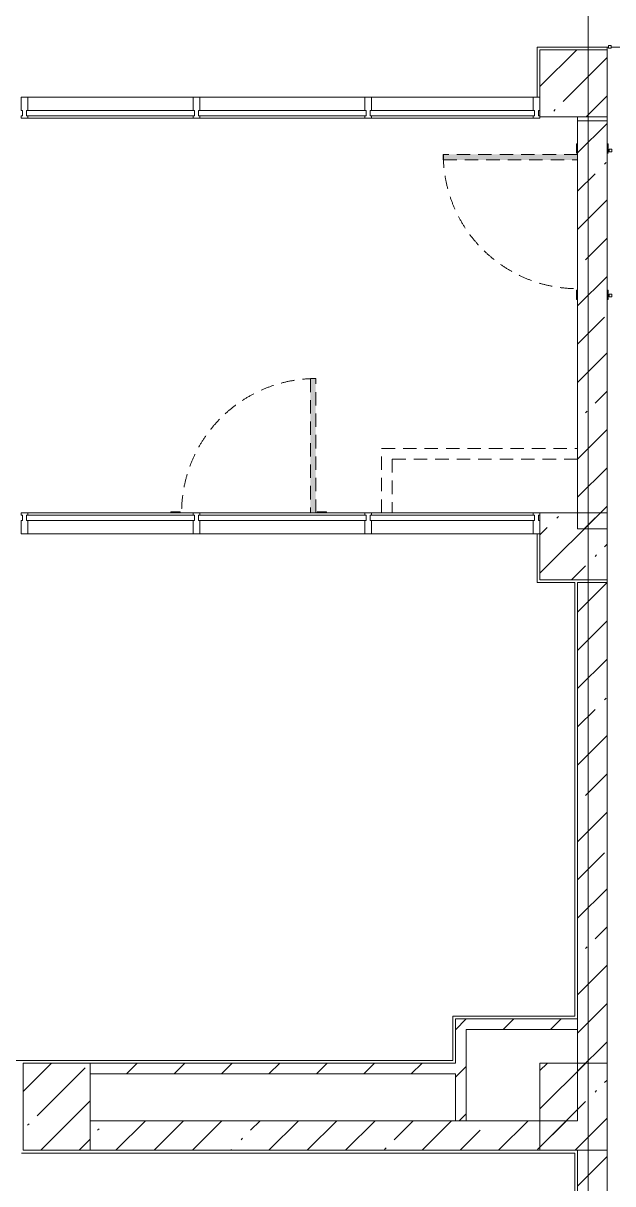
# Model space of a CAD drawing. Header units: millimetres. Extents: x -5507 to 191320, y -8553 to 29000.
# Drawn here: x 142690 to 147082, y 10650 to 19298 of the extents above; entities that cross this region are included whole.
import ezdxf

# ---------------------------------------------------------------- set-up
doc = ezdxf.new("R2010")
doc.units = ezdxf.units.MM
doc.linetypes.add('200_ШТРИХ__ш1_п0_6_', pattern=[160, 100, -60])
for name, color, linetype, lineweight in [('A-DETL-MBND', 7, '200_ШТРИХ__ш1_п0_6_', 9), ('A-GLAZ-CURT-1', 7, 'Continuous', 5), ('A-GLAZ-CWMG-1', 7, 'Continuous', 5), ('A-WALL', 7, 'Continuous', 9), ('A-WALL-4', 7, 'Continuous', 5), ('I-WALL-2', 7, 'Continuous', 5), ('S-COLS-2', 7, 'Continuous', 5), ('Оси', 7, 'Continuous', 9)]:
    doc.layers.add(name, color=color, linetype=linetype, lineweight=lineweight)
doc.layers.add('A-FLOR-2', color=7, linetype='Continuous', lineweight=5, true_color=0xaaaaaa)
pattern_1 = [(45, (62340, 0), (-285.1231, 285.1231), []), (45, (62625.1, 0), (-285.1231, 285.1231), [504.031, -100.806, 16.764, -84.042])]
pattern_2 = [(45, (62339.98, 0), (-176.7767, 176.7767), [])]

# ---------------------------------------------------------------- blocks, each defined once
blk = doc.blocks.new('110_Дверь_СКБ_1Ст_Внутренняя1 - Д-4 _л_ 1100x2100h_су мгн-32399982-3_5_1_птичка')
at = {"layer": 'A-DETL-MBND'}
for points in [[(472.5, 1110), (472.5, 110), (512.5, 110), (512.5, 1110)], [(-567.5, 110), (-497.5, 110), (-497.5, 118), (-567.5, 118)], [(522.5, 110), (592.5, 110), (592.5, 118), (522.5, 118)], [(-567.5, -118), (-497.5, -118), (-497.5, -110), (-567.5, -110)], [(522.5, -118), (592.5, -118), (592.5, -110), (522.5, -110)]]:
    blk.add_hatch(color=256, dxfattribs=at).paths.add_polyline_path(points)
for p, q in [((512.5, 1110), (472.5, 1110)), ((472.5, 1110), (472.5, 110)), ((512.5, 110), (512.5, 1110)), ((-497.5, 118), (-567.5, 118)), ((-567.5, 118), (-567.5, 110)), ((-497.5, 110), (-497.5, 118)), ((592.5, 118), (522.5, 118)), ((522.5, 118), (522.5, 110)), ((592.5, 110), (592.5, 118)), ((-567.5, -110), (-567.5, -118)), ((-567.5, -118), (-497.5, -118)), ((-497.5, -118), (-497.5, -110)), ((522.5, -110), (522.5, -118)), ((522.5, -118), (592.5, -118)), ((592.5, -118), (592.5, -110))]:
    blk.add_line(p, q, dxfattribs=at)
blk.add_arc((512.5, 110), 1000, 90, 180, dxfattribs=at)
blk = doc.blocks.new('110_Дверь_СКБ_1Ст_Внутренняя1 - Д-4 _л_ 1100x2100h_су мгн-32399984-3_5_1_птичка')
at = {"layer": 'A-DETL-MBND'}
for points in [[(472.5, 40), (512.5, 40), (512.5, 1040), (472.5, 1040), (472.5, 108)], [(-547.5, 40), (-497.5, 40), (-497.5, 48), (-567.5, 48), (-567.5, 40), (-557.5, 40)], [(562.5, 40), (592.5, 40), (592.5, 48), (522.5, 48), (522.5, 40), (552.5, 40)]]:
    blk.add_hatch(color=256, dxfattribs=at).paths.add_polyline_path(points)
for p, q in [((512.5, 1040), (472.5, 1040)), ((472.5, 1040), (472.5, 40)), ((512.5, 40), (512.5, 1040)), ((-497.5, 48), (-567.5, 48)), ((-567.5, 48), (-567.5, 40)), ((-497.5, 40), (-497.5, 48)), ((592.5, 48), (522.5, 48)), ((522.5, 48), (522.5, 40)), ((592.5, 40), (592.5, 48))]:
    blk.add_line(p, q, dxfattribs=at)
blk.add_arc((512.5, 40), 1000, 90, 180, dxfattribs=at)
blk = doc.blocks.new('BSC_Колонна _Прямоугольная - 500х500-V111-3_5_1_птичка')
at = {"layer": 'S-COLS-2'}
h = blk.add_hatch(dxfattribs=at)
h.set_pattern_fill('FP_117', color=256, style=0, pattern_type=2)
h.set_pattern_definition([(45, (-84450, -18850), (-285.1231, 285.1231), []), (45, (-84164.88, -18850), (-285.1231, 285.1231), [504.031, -100.806, 16.764, -84.042])])
h.paths.add_polyline_path([(-250, -250), (250, -250), (250, 250), (-250, 250), (-250, -107.9)])
for p, q in [((250, 250), (-250, 250)), ((-250, 250), (-250, -250)), ((250, -250), (250, 250)), ((-250, -250), (250, -250))]:
    blk.add_line(p, q, dxfattribs=at)
blk = doc.blocks.new('Прямоугольный импост - Импост структурный с накладкой - 160мм-V113-3_5_1_птичка')
at = {"layer": 'A-GLAZ-CWMG-1'}
for p, q in [((-50, 40), (-50, 140)), ((-50, 140), (0, 140)), ((0, 140), (0, 40)), ((-40, 40), (-50, 40)), ((-50, -17), (-50, 0)), ((-50, 0), (-40, 0)), ((-40, 0), (-40, 40)), ((-10, 40), (-10, 0)), ((0, 40), (-10, 40)), ((-10, 0), (0, 0)), ((0, 0), (0, -17)), ((0, -17), (-50, -17))]:
    blk.add_line(p, q, dxfattribs=at)
blk = doc.blocks.new('Системная панель - Стекло - 40мм-30335157-3_5_1_птичка')
at = {"layer": 'A-GLAZ-CURT-1'}
h = blk.add_hatch(dxfattribs=at)
h.set_pattern_fill('FP_122', color=256, style=0, pattern_type=2)
h.set_pattern_definition([(45, (-82780, -15133), (-1414.214, 1414.214), [1000, -3000]), (45, (-83780, -15633), (-1414.214, 1414.214), [3000, -1000]), (45, (-81780, -16133), (-1414.214, 1414.214), [1000, -3000])])
h.paths.add_polyline_path([(625, -40), (625, 0), (-625, 0), (-625, -40), (-244.2, -40)])
for p, q in [((625, 0), (-625, 0)), ((-625, 0), (-625, -40)), ((-625, -40), (625, -40)), ((625, -40), (625, 0))]:
    blk.add_line(p, q, dxfattribs=at)
blk = doc.blocks.new('Прямоугольный импост - Импост структурный с накладкой - 160мм-23562108-3_5_1_птичка')
at = {"layer": 'A-GLAZ-CWMG-1'}
for p, q in [((82895, 15650), (81665, 15650)), ((82895, 15493), (81665, 15493))]:
    blk.add_line(p, q, dxfattribs=at)
blk = doc.blocks.new('Прямоугольный импост - Импост структурный с накладкой - 160мм-30335135-3_5_1_птичка')
at = {"layer": 'A-GLAZ-CWMG-1'}
for p, q in [((-25, 40), (-25, 140)), ((-25, 140), (25, 140)), ((25, 140), (25, 40)), ((-15, 40), (-25, 40)), ((-25, -17), (-25, 0)), ((-25, 0), (-15, 0)), ((-15, 0), (-15, 40)), ((15, 40), (15, 0)), ((25, 40), (15, 40)), ((15, 0), (25, 0)), ((25, 0), (25, -17)), ((25, -17), (-25, -17))]:
    blk.add_line(p, q, dxfattribs=at)
blk = doc.blocks.new('Прямоугольный импост - Импост структурный с накладкой - 160мм-23618922-3_5_1_птичка')
at = {"layer": 'A-GLAZ-CWMG-1'}
for p, q in [((-50, 0), (-50, 17)), ((-50, 17), (0, 17)), ((-40, 0), (-50, 0)), ((-40, -40), (-40, 0)), ((0, 0), (-10, 0)), ((-10, 0), (-10, -40)), ((0, 17), (0, 7)), ((-50, -140), (-50, -40)), ((-50, -40), (-40, -40)), ((-10, -40), (0, -40)), ((0, -140), (-50, -140))]:
    blk.add_line(p, q, dxfattribs=at)
blk = doc.blocks.new('Системная панель - Стекло - 40мм-V114-3_5_1_птичка')
at = {"layer": 'A-GLAZ-CURT-1'}
for p, q in [((612.5, 40), (-612.5, 40)), ((-612.5, 40), (-612.5, 0)), ((612.5, 0), (612.5, 40)), ((-612.5, 0), (612.5, 0))]:
    blk.add_line(p, q, dxfattribs=at)
blk = doc.blocks.new('Прямоугольный импост - Импост структурный с накладкой - 160мм-23562040-3_5_1_птичка')
at = {"layer": 'A-GLAZ-CWMG-1'}
for p, q in [((80335, 18747), (79130, 18747)), ((80335, 18590), (79130, 18590))]:
    blk.add_line(p, q, dxfattribs=at)
blk = doc.blocks.new('Прямоугольный импост - Импост структурный с накладкой - 160мм-23618920-3_5_1_птичка')
at = {"layer": 'A-GLAZ-CWMG-1'}
for p, q in [((-25, 0), (-25, 17)), ((-25, 17), (25, 17)), ((-15, 0), (-25, 0)), ((-15, -40), (-15, 0)), ((25, 0), (15, 0)), ((15, 0), (15, -40)), ((25, 17), (25, 0)), ((-25, -140), (-25, -40)), ((-25, -40), (-15, -40)), ((15, -40), (25, -40)), ((25, -40), (25, -140)), ((25, -140), (-25, -140))]:
    blk.add_line(p, q, dxfattribs=at)
blk = doc.blocks.new('BSC_Колонна _Прямоугольная - 650х500-V123-3_5_1_птичка')
at = {"layer": 'S-COLS-2'}
h = blk.add_hatch(dxfattribs=at)
h.set_pattern_fill('FP_135', color=256, style=0, pattern_type=2)
h.set_pattern_definition([(135, (11225, -80600), (-285.1231, -285.1231), []), (135, (11225, -80314.88), (-285.1231, -285.1231), [504.031, -100.806, 16.764, -84.042])])
h.paths.add_polyline_path([(325, 250), (-325, 250), (-325, -250), (325, -250)])
for p, q in [((325, 250), (-325, 250)), ((-325, 250), (-325, -250)), ((325, -250), (325, 250)), ((-325, -250), (325, -250))]:
    blk.add_line(p, q, dxfattribs=at)
blk = doc.blocks.new('Системная панель - Стекло - 40мм-V131-3_5_1_птичка')
at = {"layer": 'A-GLAZ-CURT-1'}
for p, q in [((625, 0), (-625, 0)), ((-625, 0), (-625, -40)), ((-625, -40), (625, -40)), ((625, -40), (625, 0))]:
    blk.add_line(p, q, dxfattribs=at)
blk = doc.blocks.new('Системная панель - Стекло - 40мм-23618924-3_5_1_птичка')
at = {"layer": 'A-GLAZ-CURT-1'}
h = blk.add_hatch(dxfattribs=at)
h.set_pattern_fill('FP_143', color=256, style=0, pattern_type=2)
h.set_pattern_definition([(45, (-82780, -18107), (-1414.214, 1414.214), [1000, -3000]), (45, (-83780, -18607), (-1414.214, 1414.214), [3000, -1000]), (45, (-81780, -19107), (-1414.214, 1414.214), [1000, -3000])])
h.paths.add_polyline_path([(625, 0), (625, 40), (-625, 40), (-625, 0)])
for p, q in [((625, 40), (-625, 40)), ((-625, 40), (-625, 0)), ((-625, 0), (625, 0)), ((625, 0), (625, 40))]:
    blk.add_line(p, q, dxfattribs=at)
blk = doc.blocks.new('Прямоугольный импост - Импост структурный с накладкой - 160мм-23562109-3_5_1_птичка')
at = {"layer": 'A-GLAZ-CWMG-1'}
for p, q in [((81615, 15650), (80385, 15650)), ((81615, 15493), (80385, 15493))]:
    blk.add_line(p, q, dxfattribs=at)
blk = doc.blocks.new('Прямоугольный импост - Импост структурный с накладкой - 160мм-30335136-3_5_1_птичка')
at = {"layer": 'A-GLAZ-CWMG-1'}
for p, q in [((-25, 40), (-25, 140)), ((-25, 140), (25, 140)), ((25, 140), (25, 40)), ((-15, 40), (-25, 40)), ((-25, -17), (-25, 0)), ((-25, 0), (-15, 0)), ((-15, 0), (-15, 40)), ((15, 40), (15, 0)), ((25, 40), (15, 40)), ((15, 0), (25, 0)), ((25, 0), (25, -17)), ((25, -17), (-25, -17))]:
    blk.add_line(p, q, dxfattribs=at)
blk = doc.blocks.new('Прямоугольный импост - Импост структурный с накладкой - 160мм-22751478-3_5_1_птичка')
at = {"layer": 'A-GLAZ-CWMG-1'}
for p, q in [((82895, 18747), (81665, 18747)), ((82895, 18590), (81665, 18590))]:
    blk.add_line(p, q, dxfattribs=at)
blk = doc.blocks.new('Системная панель - Стекло - 40мм-V132-3_5_1_птичка')
at = {"layer": 'A-GLAZ-CURT-1'}
for p, q in [((625, 40), (-625, 40)), ((-625, 40), (-625, 0)), ((-625, 0), (625, 0)), ((625, 0), (625, 40))]:
    blk.add_line(p, q, dxfattribs=at)
blk = doc.blocks.new('Системная панель - Стекло - 40мм-V133-3_5_1_птичка')
at = {"layer": 'A-GLAZ-CURT-1'}
for p, q in [((612.5, 0), (-612.5, 0)), ((-612.5, 0), (-612.5, -40)), ((-612.5, -40), (612.5, -40)), ((612.5, -40), (612.5, 0))]:
    blk.add_line(p, q, dxfattribs=at)
blk = doc.blocks.new('Прямоугольный импост - Импост структурный с накладкой - 160мм-23562112-3_5_1_птичка')
at = {"layer": 'A-GLAZ-CWMG-1'}
for p, q in [((84150, 15650), (82945, 15650)), ((84150, 15493), (82945, 15493))]:
    blk.add_line(p, q, dxfattribs=at)

msp = doc.modelspace()

# ---------------------------------------------------------------- hatches: boundary and pattern name
at = {"layer": 'I-WALL-2'}
h = msp.add_hatch(dxfattribs=at)
h.set_pattern_fill('FP_62', color=256, style=0, pattern_type=2)
h.set_pattern_definition(pattern_1)
h.paths.add_polyline_path([(147040, 15530), (147040, 18570), (146820, 18570), (146820, 15530)])
h = msp.add_hatch(dxfattribs=at)
h.set_pattern_fill('FP_62', color=256, style=0, pattern_type=2)
h.set_pattern_definition(pattern_1)
h.paths.add_polyline_path([(146820, 4050), (147040, 4050), (147040, 15130), (146820, 15130), (146820, 4280.5)])
h = msp.add_hatch(dxfattribs=at)
h.set_pattern_fill('FP_67', color=256, style=0, pattern_type=2)
h.set_pattern_definition(pattern_2)
h.paths.add_polyline_path([(145910, 11120), (145990, 11120), (145990, 11880), (145910, 11880), (145910, 11222.1)])
h = msp.add_hatch(dxfattribs=at)
h.set_pattern_fill('FP_67', color=256, style=0, pattern_type=2)
h.set_pattern_definition(pattern_2)
h.paths.add_polyline_path([(146820, 11800), (146820, 11880), (145990, 11880), (145990, 11800)])
h = msp.add_hatch(dxfattribs=at)
h.set_pattern_fill('FP_67', color=256, style=0, pattern_type=2)
h.set_pattern_definition(pattern_2)
h.paths.add_polyline_path([(145910, 11470), (145910, 11550), (143190, 11550), (143190, 11470), (145308, 11470)])
h = msp.add_hatch(dxfattribs=at)
h.set_pattern_fill('FP_62', color=256, style=0, pattern_type=2)
h.set_pattern_definition(pattern_1)
h.paths.add_polyline_path([(145308, 10900), (146820, 10900), (146820, 11120), (143190, 11120), (143190, 10900)])
at = {"layer": 'S-COLS-2'}
h = msp.add_hatch(dxfattribs=at)
h.set_pattern_fill('FP_62', color=256, style=0, pattern_type=2)
h.set_pattern_definition(pattern_1)
h.paths.add_polyline_path([(146540, 15150), (147040, 15150), (147040, 15650), (146540, 15650)])
h = msp.add_hatch(dxfattribs=at)
h.set_pattern_fill('FP_62', color=256, style=0, pattern_type=2)
h.set_pattern_definition(pattern_1)
h.paths.add_polyline_path([(147040, 10900), (147040, 11550), (146540, 11550), (146540, 10900)])

# ---------------------------------------------------------------- linework, layer by layer
at = {"layer": 'A-DETL-MBND'}
for p, q in [((147075, 18358.5), (147055, 18358.5)), ((147055, 18358.5), (147055, 18338.5)), ((147055, 18338.5), (147075, 18338.5)), ((147075, 18338.5), (147075, 18358.5)), ((147075, 17280), (147055, 17280)), ((147055, 17280), (147055, 17260)), ((147055, 17260), (147075, 17260)), ((147075, 17260), (147075, 17280)), ((145360, 15650), (145360, 16130)), ((145360, 16130), (146820, 16130)), ((145440, 16050), (145440, 15650)), ((146820, 16050), (145440, 16050))]:
    msp.add_line(p, q, dxfattribs=at)
at = {"layer": 'A-FLOR-2'}
for p, q in [((146520, 18747), (146520, 19120)), ((146520, 19120), (147050.5, 19120)), ((147040, 19100), (147040, 19120)), ((147070.5, 19120), (147330, 19120)), ((146820, 18600), (146820, 18570)), ((147040, 18570), (147040, 18600)), ((146520, 15130), (146520, 15493)), ((147040, 15130), (147040, 15150)), ((146800, 15130), (146520, 15130)), ((146800, 11900), (146800, 15130)), ((145890.4, 11570), (145890.4, 11900)), ((145890.4, 11900), (146800, 11900)), ((142259, 11570), (145890.4, 11570)), ((146800, 10879), (142676, 10879)), ((146800, 4070), (146800, 10879))]:
    msp.add_line(p, q, dxfattribs=at)
at = {"layer": 'A-WALL'}
for p, q in [((146820, 11800), (146820, 11880)), ((145910, 11120), (145990, 11120))]:
    msp.add_line(p, q, dxfattribs=at)
at = {"layer": 'A-WALL-4'}
for p, q in [((147070.5, 19131), (147050.5, 19131)), ((147050.5, 19131), (147050.5, 19111)), ((147070.5, 19111), (147070.5, 19131)), ((147050.5, 19111), (147070.5, 19111))]:
    msp.add_line(p, q, dxfattribs=at)
at = {"layer": 'I-WALL-2'}
for p, q in [((146820, 18570), (146820, 15530)), ((147040, 18570), (146820, 18570)), ((147040, 15530), (147040, 18570)), ((146820, 15530), (147040, 15530)), ((146820, 15130), (146820, 11880)), ((147040, 15130), (146820, 15130)), ((147040, 4050), (147040, 15130)), ((145910, 11880), (145910, 11550)), ((146820, 11880), (145910, 11880)), ((145990, 11120), (145990, 11800)), ((145990, 11800), (146820, 11800)), ((146820, 11800), (146820, 11120)), ((145910, 11550), (143190, 11550)), ((143190, 11470), (145910, 11470)), ((145910, 11470), (145910, 11120)), ((145910, 11120), (143190, 11120)), ((146820, 11120), (145990, 11120)), ((143190, 10900), (146820, 10900)), ((146820, 10900), (146820, 4050))]:
    msp.add_line(p, q, dxfattribs=at)
at = {"layer": 'S-COLS-2'}
for p, q in [((147040, 15650), (146540, 15650)), ((146540, 15650), (146540, 15150)), ((147040, 15150), (147040, 15650)), ((146540, 15150), (147040, 15150)), ((147040, 11550), (146540, 11550)), ((146540, 11550), (146540, 10900)), ((147040, 10900), (147040, 11550)), ((146540, 10900), (147040, 10900))]:
    msp.add_line(p, q, dxfattribs=at)
at = {"layer": 'Оси'}
msp.add_line((146900, 10029.8), (146900, 21915.1), dxfattribs=at)

# ---------------------------------------------------------------- block references
at = {"layer": 'A-DETL-MBND', "rotation": 89.9999999999999}
msp.add_blockref('110_Дверь_СКБ_1Ст_Внутренняя1 - Д-4 _л_ 1100x2100h_су мгн-32399982-3_5_1_птичка', (146930, 17807.5), dxfattribs=at)
at = {"layer": 'A-DETL-MBND'}
msp.add_blockref('110_Дверь_СКБ_1Ст_Внутренняя1 - Д-4 _л_ 1100x2100h_су мгн-32399984-3_5_1_птичка', (144357.5, 15610), dxfattribs=at)
at = {"layer": 'A-GLAZ-CURT-1'}
for name, p in [('Системная панель - Стекло - 40мм-V132-3_5_1_птичка', (143340, 18607)), ('Системная панель - Стекло - 40мм-23618924-3_5_1_птичка', (144620, 18607)), ('Системная панель - Стекло - 40мм-V114-3_5_1_птичка', (145887.5, 18607)), ('Системная панель - Стекло - 40мм-V131-3_5_1_птичка', (143340, 15633)), ('Системная панель - Стекло - 40мм-30335157-3_5_1_птичка', (144620, 15633)), ('Системная панель - Стекло - 40мм-V133-3_5_1_птичка', (145887.5, 15633))]:
    msp.add_blockref(name, p, dxfattribs=at)
at = {"layer": 'A-GLAZ-CWMG-1', "extrusion": (0, 0, -1), "rotation": 180}
for name, p in [('Прямоугольный импост - Импост структурный с накладкой - 160мм-23618920-3_5_1_птичка', (-142700, 18607)), ('Прямоугольный импост - Импост структурный с накладкой - 160мм-23618920-3_5_1_птичка', (-143980, 18607)), ('Прямоугольный импост - Импост структурный с накладкой - 160мм-23618920-3_5_1_птичка', (-145260, 18607)), ('Прямоугольный импост - Импост структурный с накладкой - 160мм-23618922-3_5_1_птичка', (-146540, 18607)), ('Прямоугольный импост - Импост структурный с накладкой - 160мм-30335136-3_5_1_птичка', (-142700, 15633)), ('Прямоугольный импост - Импост структурный с накладкой - 160мм-30335135-3_5_1_птичка', (-143980, 15633)), ('Прямоугольный импост - Импост структурный с накладкой - 160мм-30335136-3_5_1_птичка', (-145260, 15633)), ('Прямоугольный импост - Импост структурный с накладкой - 160мм-V113-3_5_1_птичка', (-146540, 15633))]:
    msp.add_blockref(name, p, dxfattribs=at)
at = {"layer": 'A-GLAZ-CWMG-1'}
for name, p in [('Прямоугольный импост - Импост структурный с накладкой - 160мм-22751478-3_5_1_птичка', (61060, 0)), ('Прямоугольный импост - Импост структурный с накладкой - 160мм-22751478-3_5_1_птичка', (62340, 0)), ('Прямоугольный импост - Импост структурный с накладкой - 160мм-23562040-3_5_1_птичка', (66155, 0)), ('Прямоугольный импост - Импост структурный с накладкой - 160мм-23562109-3_5_1_птичка', (62340, 0)), ('Прямоугольный импост - Импост структурный с накладкой - 160мм-23562108-3_5_1_птичка', (62340, 0)), ('Прямоугольный импост - Импост структурный с накладкой - 160мм-23562112-3_5_1_птичка', (62340, 0))]:
    msp.add_blockref(name, p, dxfattribs=at)
at = {"layer": 'S-COLS-2'}
msp.add_blockref('BSC_Колонна _Прямоугольная - 500х500-V111-3_5_1_птичка', (146790, 18850), dxfattribs=at)
at = {"layer": 'S-COLS-2', "rotation": 270.0000000000007}
msp.add_blockref('BSC_Колонна _Прямоугольная - 650х500-V123-3_5_1_птичка', (142940, 11225), dxfattribs=at)

doc.saveas('drawing.dxf')
